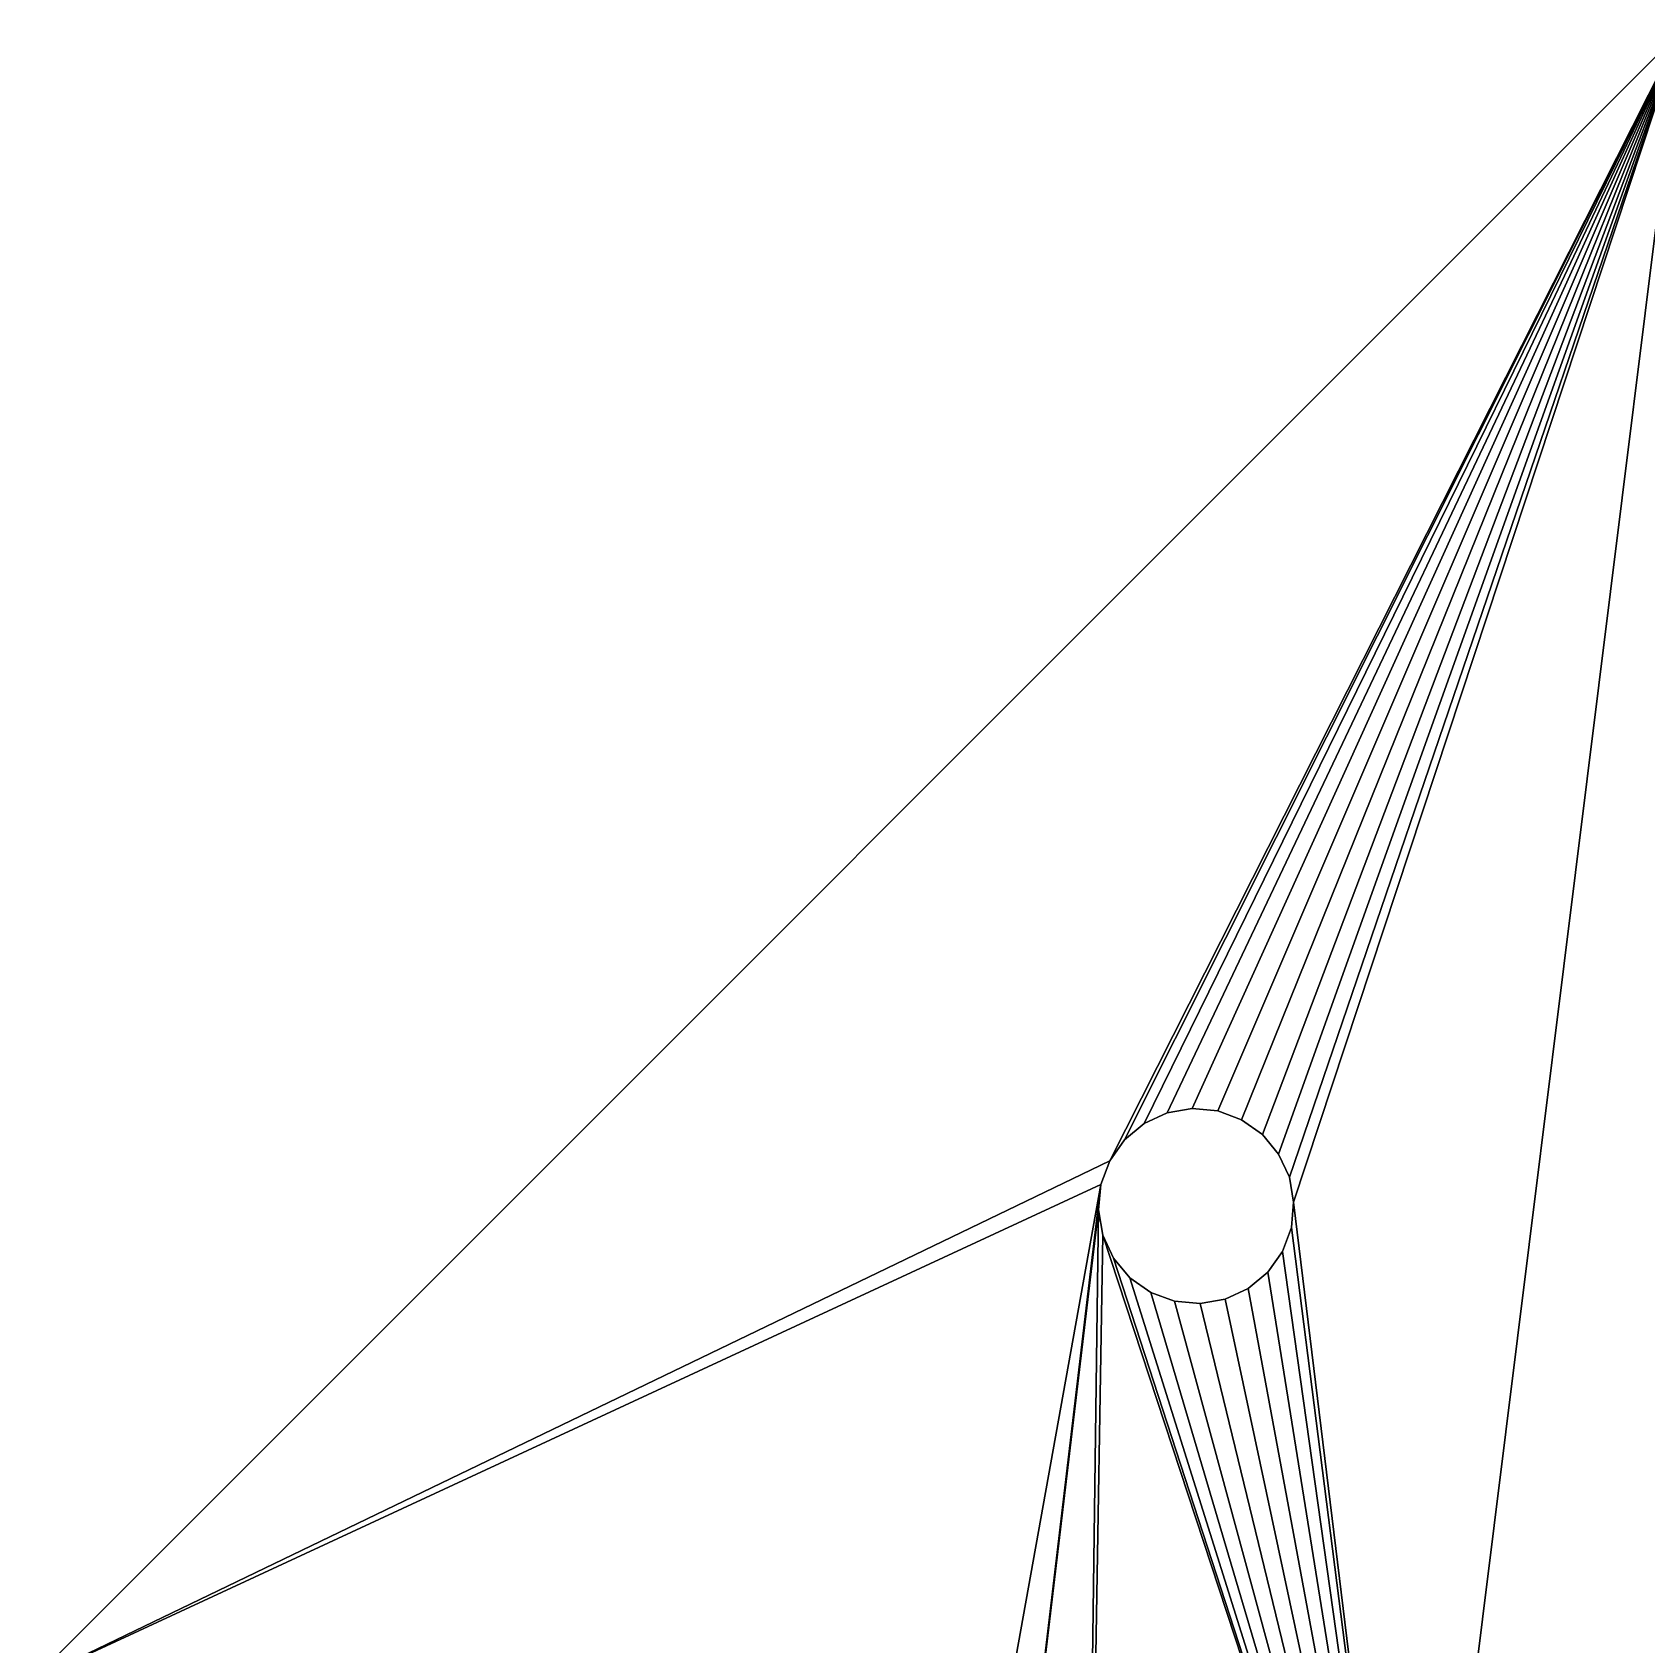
# Model space of a CAD drawing. Header units: metres. Extents: x 0.5 to 11.6, y 0.4 to 11.6.
# Drawn here: x 0.457 to 1.491, y 5.399 to 6.432 of the extents above; entities that cross this region are included whole.
import ezdxf

# ---------------------------------------------------------------- set-up
doc = ezdxf.new("R2010")
doc.units = ezdxf.units.M

msp = doc.modelspace()

# ---------------------------------------------------------------- meshes
at = {"layer": 'OutsideLine'}
mesh = msp.add_polyface(dxfattribs=at)
corners = [(1.5125, 6.4324), (1.6633, 5.1724), (1.6618, 5.1561), (1.6689, 5.1877), (1.8404, 5.5463), (2.4311, 6.2636), (2.4474, 6.2762), (2.4664, 6.284), (2.4868, 6.2867), (1.6909, 5.2115), (1.7057, 5.2183), (1.7218, 5.2211), (1.738, 5.2196), (1.7533, 5.2139), (2.4186, 6.2473), (2.1187, 5.7598), (2.4108, 6.2283), (2.4081, 6.208), (1.1427, 5.6619), (1.1279, 4.7791), (1.1399, 5.678), (1.3411, 5.0576), (1.1495, 5.6471), (1.16, 5.6345), (1.1733, 5.6251), (1.1886, 5.6195), (1.2049, 5.618), (1.221, 5.6208), (1.2358, 5.6276), (1.2483, 5.6381), (1.2577, 5.6514), (1.2634, 5.6667), (1.2648, 5.6829), (2.4082, 5.8143), (2.4312, 5.2186), (2.4109, 5.7939), (2.4188, 5.7749), (2.4313, 5.7586), (2.4329, 4.8349), (2.4476, 5.7461), (2.4108, 6.1876), (2.4109, 5.8346), (2.4186, 6.1686), (2.4188, 5.8536), (2.4311, 6.1523), (2.4313, 5.8699), (2.4474, 6.1398), (2.4476, 5.8825), (1.1414, 5.6942), (0.4569, 5.3768), (1.1471, 5.7095), (1.1565, 5.7229), (1.169, 5.7333), (1.1838, 5.7401), (1.1999, 5.7429), (1.2162, 5.7414), (1.2315, 5.7358), (1.2448, 5.7264), (1.2552, 5.7138), (1.2621, 5.699)]
mesh.append_faces([[corners[k] for k in face] for face in [(1, 0, 3), (5, 0, 6), (6, 0, 7), (7, 0, 8), (9, 4, 10), (10, 4, 11), (11, 4, 12), (12, 4, 13), (4, 14, 15), (18, 19, 20), (15, 33, 34), (40, 33, 17), (33, 40, 41), (41, 42, 43), (43, 44, 45), (45, 46, 47), (48, 49, 50), (50, 0, 51), (51, 0, 52), (52, 0, 53), (53, 0, 54), (54, 0, 55), (55, 0, 56), (56, 0, 57), (57, 0, 58), (58, 0, 59), (59, 0, 32)]], dxfattribs={"vtx0": -1, "vtx1": -1})
mesh.append_faces([[corners[k] for k in face] for face in [(3, 0, 4), (4, 0, 5), (33, 15, 17), (32, 0, 21), (21, 0, 2)]], dxfattribs={"vtx0": -1, "vtx1": -1, "vtx2": -1})
mesh.append_faces([[corners[k] for k in face] for face in [(0, 1, 2), (4, 5, 14), (15, 14, 16), (15, 16, 17), (21, 18, 22), (21, 22, 23), (21, 23, 24), (21, 24, 25), (21, 25, 26), (21, 26, 27), (21, 27, 28), (21, 28, 29), (21, 29, 30), (21, 30, 31), (21, 31, 32), (34, 33, 35), (34, 35, 36), (34, 36, 37), (38, 37, 39), (41, 40, 42), (43, 42, 44), (45, 44, 46), (50, 49, 0)]], dxfattribs={"vtx0": -1, "vtx2": -1})
mesh = msp.add_polyface(dxfattribs=at)
corners = [(1.1279, 4.7791, 0.0625), (1.1427, 5.6619, 0.0625), (1.1399, 5.678, 0.0625), (1.3411, 5.0576, 0.0625), (1.1495, 5.6471, 0.0625), (1.16, 5.6345, 0.0625), (1.1733, 5.6251, 0.0625), (1.1886, 5.6195, 0.0625), (1.2049, 5.618, 0.0625), (1.221, 5.6208, 0.0625), (1.2358, 5.6276, 0.0625), (1.2483, 5.6381, 0.0625), (1.2577, 5.6514, 0.0625), (1.2634, 5.6667, 0.0625), (1.2648, 5.6829, 0.0625), (0.4569, 5.3768, 0.0625), (1.1471, 5.7095, 0.0625), (1.5125, 6.4324, 0.0625), (1.1414, 5.6942, 0.0625), (1.1565, 5.7229, 0.0625), (1.169, 5.7333, 0.0625), (1.1838, 5.7401, 0.0625), (1.1999, 5.7429, 0.0625), (1.2162, 5.7414, 0.0625), (1.2315, 5.7358, 0.0625), (1.2448, 5.7264, 0.0625), (1.2552, 5.7138, 0.0625), (1.2621, 5.699, 0.0625), (1.6618, 5.1561, 0.0625), (2.4082, 5.8143, 0.0625), (2.4108, 6.1876, 0.0625), (2.4081, 6.208, 0.0625), (2.4109, 5.8346, 0.0625), (2.4186, 6.1686, 0.0625), (2.4188, 5.8536, 0.0625), (2.4311, 6.1523, 0.0625), (2.4313, 5.8699, 0.0625), (2.4474, 6.1398, 0.0625), (2.4476, 5.8825, 0.0625), (2.4313, 5.7586, 0.0625), (2.4329, 4.8349, 0.0625), (2.4476, 5.7461, 0.0625), (2.1187, 5.7598, 0.0625), (2.4312, 5.2186, 0.0625), (2.4109, 5.7939, 0.0625), (2.4188, 5.7749, 0.0625), (2.4868, 6.2867, 0.0625), (2.4664, 6.284, 0.0625), (2.4474, 6.2762, 0.0625), (2.4311, 6.2636, 0.0625), (1.8404, 5.5463, 0.0625), (1.6689, 5.1877, 0.0625), (1.6633, 5.1724, 0.0625), (1.6909, 5.2115, 0.0625), (1.7057, 5.2183, 0.0625), (1.7218, 5.2211, 0.0625), (1.738, 5.2196, 0.0625), (1.7533, 5.2139, 0.0625), (2.4186, 6.2473, 0.0625), (2.4108, 6.2283, 0.0625)]
mesh.append_faces([[corners[k] for k in face] for face in [(1, 3, 4), (4, 3, 5), (5, 3, 6), (6, 3, 7), (7, 3, 8), (8, 3, 9), (9, 3, 10), (10, 3, 11), (11, 3, 12), (12, 3, 13), (13, 3, 14), (15, 16, 17), (16, 15, 18), (30, 32, 33), (33, 34, 35), (35, 36, 37), (39, 40, 41), (29, 43, 44), (44, 43, 45), (45, 43, 39), (46, 17, 47), (47, 17, 48), (48, 17, 49), (51, 17, 52), (52, 17, 28), (49, 50, 58), (58, 42, 59), (59, 42, 31)]], dxfattribs={"vtx0": -1, "vtx1": -1})
mesh.append_faces([[corners[k] for k in face] for face in [(17, 14, 3), (17, 3, 28), (42, 29, 31), (49, 17, 50), (50, 17, 51)]], dxfattribs={"vtx0": -1, "vtx1": -1, "vtx2": -1})
mesh.append_faces([[corners[k] for k in face] for face in [(0, 1, 2), (17, 16, 19), (17, 19, 20), (17, 20, 21), (17, 21, 22), (17, 22, 23), (17, 23, 24), (17, 24, 25), (17, 25, 26), (17, 26, 27), (17, 27, 14), (29, 30, 31), (30, 29, 32), (33, 32, 34), (35, 34, 36), (37, 36, 38), (29, 42, 43), (50, 53, 54), (50, 54, 55), (50, 55, 56), (50, 56, 57), (58, 50, 42)]], dxfattribs={"vtx0": -1, "vtx2": -1})
mesh = msp.add_polyface(dxfattribs=at)
corners = [(0.4569, 5.3768, 0.0625), (1.5125, 6.4324), (0.4569, 5.3768), (1.5125, 6.4324, 0.0625)]
mesh.append_faces([[corners[k] for k in face] for face in [(0, 1, 2), (1, 0, 3)]], dxfattribs={"vtx0": -1})
mesh = msp.add_polyface(dxfattribs=at)
corners = [(1.6689, 5.1877), (1.8404, 5.5463), (1.6783, 5.201), (1.6909, 5.2115), (1.7533, 5.2139), (1.7666, 5.2045), (1.7771, 5.192), (1.7839, 5.1772), (1.7867, 5.1611), (1.8332, 4.6809), (1.8362, 3.751), (0.9944, 4.4563), (1.4646, 3.9717), (0.8609, 4.1335), (1.5671, 4.2195), (1.1279, 4.7791), (1.1427, 5.6619), (1.3411, 5.0576), (2.4178, 2.8766), (2.4146, 4.7907), (2.4167, 4.7745), (2.423, 4.7594), (2.4328, 2.8704), (2.4329, 4.7465), (2.4458, 2.8604), (2.4458, 4.7365), (2.2176, 5.0547), (2.3391, 2.8163), (2.4312, 5.2186), (2.4167, 4.8069), (2.423, 4.8219), (2.4329, 4.8349), (2.4313, 5.7586), (2.4476, 5.7461), (2.4459, 4.8448), (2.461, 4.851), (1.8492, 3.741), (1.8591, 3.7281), (1.8653, 3.713), (1.8674, 3.6968), (1.7424, 3.6969), (1.6695, 4.4672), (1.7446, 3.7131), (1.7508, 3.7281), (1.7608, 3.7411), (1.7737, 3.751), (1.7888, 3.7572), (1.805, 3.7593), (1.8212, 3.7572), (0.4569, 5.3768), (0.7694, 3.4379), (1.1414, 5.6942), (1.1399, 5.678), (1.6618, 5.1561), (1.6646, 5.1401), (1.6714, 5.1252), (1.6818, 5.1127), (1.6952, 5.1033), (1.7105, 5.0977), (1.7267, 5.0962), (1.7428, 5.0989), (1.7576, 5.1058), (1.7702, 5.1162), (1.7796, 5.1295), (1.7852, 5.1448)]
mesh.append_faces([[corners[k] for k in face] for face in [(0, 1, 2), (2, 1, 3), (4, 1, 5), (5, 1, 6), (6, 1, 7), (7, 1, 8), (15, 16, 17), (19, 28, 29), (29, 28, 30), (30, 28, 31), (31, 33, 34), (34, 33, 35), (36, 26, 37), (37, 26, 38), (38, 26, 39), (40, 9, 42), (42, 9, 43), (43, 9, 44), (44, 9, 45), (45, 9, 46), (46, 9, 47), (47, 9, 48), (48, 9, 10), (11, 52, 15), (17, 54, 9)]], dxfattribs={"vtx0": -1, "vtx1": -1})
mesh.append_faces([[corners[k] for k in face] for face in [(8, 1, 9), (9, 1, 10), (26, 19, 27), (31, 28, 32), (13, 49, 51), (13, 51, 11)]], dxfattribs={"vtx0": -1, "vtx1": -1, "vtx2": -1})
mesh.append_faces([[corners[k] for k in face] for face in [(11, 12, 13), (12, 11, 14), (18, 19, 20), (18, 20, 21), (22, 21, 23), (24, 23, 25), (19, 26, 28), (1, 36, 10), (36, 1, 26), (40, 41, 9), (49, 13, 50), (11, 51, 52), (17, 53, 54), (9, 54, 55), (9, 55, 56), (9, 56, 57), (9, 57, 58), (9, 58, 59), (9, 59, 60), (9, 60, 61), (9, 61, 62), (9, 62, 63), (9, 63, 64), (9, 64, 8)]], dxfattribs={"vtx0": -1, "vtx2": -1})
mesh = msp.add_polyface(dxfattribs=at)
corners = [(1.1427, 5.6619, 0.0625), (1.1279, 4.7791, 0.0625), (1.3411, 5.0576, 0.0625), (1.4646, 3.9717, 0.0625), (0.9944, 4.4563, 0.0625), (0.8609, 4.1335, 0.0625), (1.5671, 4.2195, 0.0625), (1.1414, 5.6942, 0.0625), (0.4569, 5.3768, 0.0625), (0.7694, 3.4379, 0.0625), (1.1399, 5.678, 0.0625), (1.6618, 5.1561, 0.0625), (1.6646, 5.1401, 0.0625), (1.8332, 4.6809, 0.0625), (1.6714, 5.1252, 0.0625), (1.6818, 5.1127, 0.0625), (1.6952, 5.1033, 0.0625), (1.7105, 5.0977, 0.0625), (1.7267, 5.0962, 0.0625), (1.7428, 5.0989, 0.0625), (1.7576, 5.1058, 0.0625), (1.7702, 5.1162, 0.0625), (1.7796, 5.1295, 0.0625), (1.7852, 5.1448, 0.0625), (1.7867, 5.1611, 0.0625), (1.6695, 4.4672, 0.0625), (1.7424, 3.6969, 0.0625), (1.7446, 3.7131, 0.0625), (1.7508, 3.7281, 0.0625), (1.7608, 3.7411, 0.0625), (1.7737, 3.751, 0.0625), (1.7888, 3.7572, 0.0625), (1.805, 3.7593, 0.0625), (1.8212, 3.7572, 0.0625), (1.8362, 3.751, 0.0625), (1.8492, 3.741, 0.0625), (1.8404, 5.5463, 0.0625), (2.2176, 5.0547, 0.0625), (1.8591, 3.7281, 0.0625), (1.8653, 3.713, 0.0625), (1.8674, 3.6968, 0.0625), (2.4146, 4.7907, 0.0625), (2.4312, 5.2186, 0.0625), (2.3391, 2.8163, 0.0625), (2.4167, 4.8069, 0.0625), (2.423, 4.8219, 0.0625), (2.4329, 4.8349, 0.0625), (2.4313, 5.7586, 0.0625), (2.4476, 5.7461, 0.0625), (2.4459, 4.8448, 0.0625), (2.461, 4.851, 0.0625), (2.4178, 2.8766, 0.0625), (2.4167, 4.7745, 0.0625), (2.423, 4.7594, 0.0625), (2.4328, 2.8704, 0.0625), (2.4329, 4.7465, 0.0625), (2.4458, 2.8604, 0.0625), (2.4458, 4.7365, 0.0625), (1.6689, 5.1877, 0.0625), (1.6783, 5.201, 0.0625), (1.6909, 5.2115, 0.0625), (1.7533, 5.2139, 0.0625), (1.7666, 5.2045, 0.0625), (1.7771, 5.192, 0.0625), (1.7839, 5.1772, 0.0625)]
mesh.append_faces([[corners[k] for k in face] for face in [(3, 4, 5), (4, 3, 6), (5, 8, 9), (7, 4, 10), (11, 2, 12), (12, 13, 14), (14, 13, 15), (15, 13, 16), (16, 13, 17), (17, 13, 18), (18, 13, 19), (19, 13, 20), (20, 13, 21), (21, 13, 22), (22, 13, 23), (23, 13, 24), (25, 26, 13), (35, 36, 34), (36, 35, 37), (37, 41, 42), (41, 51, 52), (52, 51, 53), (53, 54, 55), (55, 56, 57)]], dxfattribs={"vtx0": -1, "vtx1": -1})
mesh.append_faces([[corners[k] for k in face] for face in [(7, 8, 5), (7, 5, 4), (41, 37, 43), (42, 46, 47), (36, 24, 13), (36, 13, 34)]], dxfattribs={"vtx0": -1, "vtx1": -1, "vtx2": -1})
mesh.append_faces([[corners[k] for k in face] for face in [(0, 1, 2), (10, 4, 1), (12, 2, 13), (13, 26, 27), (13, 27, 28), (13, 28, 29), (13, 29, 30), (13, 30, 31), (13, 31, 32), (13, 32, 33), (13, 33, 34), (37, 35, 38), (37, 38, 39), (37, 39, 40), (42, 41, 44), (42, 44, 45), (42, 45, 46), (48, 46, 49), (48, 49, 50), (36, 58, 59), (36, 59, 60), (36, 61, 62), (36, 62, 63), (36, 63, 64), (36, 64, 24)]], dxfattribs={"vtx0": -1, "vtx2": -1})
mesh = msp.add_polyface(dxfattribs=at)
corners = [(1.1838, 5.7401, 0.0625), (1.169, 5.7333), (1.1838, 5.7401), (1.169, 5.7333, 0.0625)]
mesh.append_faces([[corners[k] for k in face] for face in [(0, 1, 2), (1, 0, 3)]], dxfattribs={"vtx0": -1})
mesh = msp.add_polyface(dxfattribs=at)
corners = [(1.1999, 5.7429, 0.0625), (1.1838, 5.7401), (1.1999, 5.7429), (1.1838, 5.7401, 0.0625)]
mesh.append_faces([[corners[k] for k in face] for face in [(0, 1, 2), (1, 0, 3)]], dxfattribs={"vtx0": -1})
mesh = msp.add_polyface(dxfattribs=at)
corners = [(1.2162, 5.7414, 0.0625), (1.1999, 5.7429), (1.2162, 5.7414), (1.1999, 5.7429, 0.0625)]
mesh.append_faces([[corners[k] for k in face] for face in [(0, 1, 2), (1, 0, 3)]], dxfattribs={"vtx0": -1})
mesh = msp.add_polyface(dxfattribs=at)
corners = [(1.2315, 5.7358, 0.0625), (1.2162, 5.7414), (1.2315, 5.7358), (1.2162, 5.7414, 0.0625)]
mesh.append_faces([[corners[k] for k in face] for face in [(0, 1, 2), (1, 0, 3)]], dxfattribs={"vtx0": -1})
mesh = msp.add_polyface(dxfattribs=at)
corners = [(1.169, 5.7333, 0.0625), (1.1565, 5.7229), (1.169, 5.7333), (1.1565, 5.7229, 0.0625)]
mesh.append_faces([[corners[k] for k in face] for face in [(0, 1, 2), (1, 0, 3)]], dxfattribs={"vtx0": -1})
mesh = msp.add_polyface(dxfattribs=at)
corners = [(1.2448, 5.7264, 0.0625), (1.2315, 5.7358), (1.2448, 5.7264), (1.2315, 5.7358, 0.0625)]
mesh.append_faces([[corners[k] for k in face] for face in [(0, 1, 2), (1, 0, 3)]], dxfattribs={"vtx0": -1})
mesh = msp.add_polyface(dxfattribs=at)
corners = [(1.1565, 5.7229), (1.1471, 5.7095, 0.0625), (1.1471, 5.7095), (1.1565, 5.7229, 0.0625)]
mesh.append_faces([[corners[k] for k in face] for face in [(0, 1, 2), (1, 0, 3)]], dxfattribs={"vtx0": -1})
mesh = msp.add_polyface(dxfattribs=at)
corners = [(1.2448, 5.7264, 0.0625), (1.2552, 5.7138), (1.2552, 5.7138, 0.0625), (1.2448, 5.7264)]
mesh.append_faces([[corners[k] for k in face] for face in [(0, 1, 2), (1, 0, 3)]], dxfattribs={"vtx0": -1})
mesh = msp.add_polyface(dxfattribs=at)
corners = [(1.1471, 5.7095), (1.1414, 5.6942, 0.0625), (1.1414, 5.6942), (1.1471, 5.7095, 0.0625)]
mesh.append_faces([[corners[k] for k in face] for face in [(0, 1, 2), (1, 0, 3)]], dxfattribs={"vtx0": -1})
mesh = msp.add_polyface(dxfattribs=at)
corners = [(1.2552, 5.7138, 0.0625), (1.2621, 5.699), (1.2621, 5.699, 0.0625), (1.2552, 5.7138)]
mesh.append_faces([[corners[k] for k in face] for face in [(0, 1, 2), (1, 0, 3)]], dxfattribs={"vtx0": -1})
mesh = msp.add_polyface(dxfattribs=at)
corners = [(1.2621, 5.699, 0.0625), (1.2648, 5.6829), (1.2648, 5.6829, 0.0625), (1.2621, 5.699)]
mesh.append_faces([[corners[k] for k in face] for face in [(0, 1, 2), (1, 0, 3)]], dxfattribs={"vtx0": -1})
mesh = msp.add_polyface(dxfattribs=at)
corners = [(1.1414, 5.6942), (1.1399, 5.678, 0.0625), (1.1399, 5.678), (1.1414, 5.6942, 0.0625)]
mesh.append_faces([[corners[k] for k in face] for face in [(0, 1, 2), (1, 0, 3)]], dxfattribs={"vtx0": -1})
mesh = msp.add_polyface(dxfattribs=at)
corners = [(1.1399, 5.678), (1.1427, 5.6619, 0.0625), (1.1427, 5.6619), (1.1399, 5.678, 0.0625)]
mesh.append_faces([[corners[k] for k in face] for face in [(0, 1, 2), (1, 0, 3)]], dxfattribs={"vtx0": -1})
mesh = msp.add_polyface(dxfattribs=at)
corners = [(1.2648, 5.6829, 0.0625), (1.2634, 5.6667), (1.2634, 5.6667, 0.0625), (1.2648, 5.6829)]
mesh.append_faces([[corners[k] for k in face] for face in [(0, 1, 2), (1, 0, 3)]], dxfattribs={"vtx0": -1})
mesh = msp.add_polyface(dxfattribs=at)
corners = [(1.1427, 5.6619), (1.1495, 5.6471, 0.0625), (1.1495, 5.6471), (1.1427, 5.6619, 0.0625)]
mesh.append_faces([[corners[k] for k in face] for face in [(0, 1, 2), (1, 0, 3)]], dxfattribs={"vtx0": -1})
mesh = msp.add_polyface(dxfattribs=at)
corners = [(1.2634, 5.6667, 0.0625), (1.2577, 5.6514), (1.2577, 5.6514, 0.0625), (1.2634, 5.6667)]
mesh.append_faces([[corners[k] for k in face] for face in [(0, 1, 2), (1, 0, 3)]], dxfattribs={"vtx0": -1})
mesh = msp.add_polyface(dxfattribs=at)
corners = [(1.1495, 5.6471), (1.16, 5.6345, 0.0625), (1.16, 5.6345), (1.1495, 5.6471, 0.0625)]
mesh.append_faces([[corners[k] for k in face] for face in [(0, 1, 2), (1, 0, 3)]], dxfattribs={"vtx0": -1})
mesh = msp.add_polyface(dxfattribs=at)
corners = [(1.2577, 5.6514, 0.0625), (1.2483, 5.6381), (1.2483, 5.6381, 0.0625), (1.2577, 5.6514)]
mesh.append_faces([[corners[k] for k in face] for face in [(0, 1, 2), (1, 0, 3)]], dxfattribs={"vtx0": -1})
mesh = msp.add_polyface(dxfattribs=at)
corners = [(1.2358, 5.6276, 0.0625), (1.2483, 5.6381), (1.2358, 5.6276), (1.2483, 5.6381, 0.0625)]
mesh.append_faces([[corners[k] for k in face] for face in [(0, 1, 2), (1, 0, 3)]], dxfattribs={"vtx0": -1})
mesh = msp.add_polyface(dxfattribs=at)
corners = [(1.16, 5.6345, 0.0625), (1.1733, 5.6251), (1.16, 5.6345), (1.1733, 5.6251, 0.0625)]
mesh.append_faces([[corners[k] for k in face] for face in [(0, 1, 2), (1, 0, 3)]], dxfattribs={"vtx0": -1})
mesh = msp.add_polyface(dxfattribs=at)
corners = [(1.221, 5.6208, 0.0625), (1.2358, 5.6276), (1.221, 5.6208), (1.2358, 5.6276, 0.0625)]
mesh.append_faces([[corners[k] for k in face] for face in [(0, 1, 2), (1, 0, 3)]], dxfattribs={"vtx0": -1})
mesh = msp.add_polyface(dxfattribs=at)
corners = [(1.1733, 5.6251, 0.0625), (1.1886, 5.6195), (1.1733, 5.6251), (1.1886, 5.6195, 0.0625)]
mesh.append_faces([[corners[k] for k in face] for face in [(0, 1, 2), (1, 0, 3)]], dxfattribs={"vtx0": -1})
mesh = msp.add_polyface(dxfattribs=at)
corners = [(1.1886, 5.6195, 0.0625), (1.2049, 5.618), (1.1886, 5.6195), (1.2049, 5.618, 0.0625)]
mesh.append_faces([[corners[k] for k in face] for face in [(0, 1, 2), (1, 0, 3)]], dxfattribs={"vtx0": -1})
mesh = msp.add_polyface(dxfattribs=at)
corners = [(1.2049, 5.618, 0.0625), (1.221, 5.6208), (1.2049, 5.618), (1.221, 5.6208, 0.0625)]
mesh.append_faces([[corners[k] for k in face] for face in [(0, 1, 2), (1, 0, 3)]], dxfattribs={"vtx0": -1})

doc.saveas('drawing.dxf')
